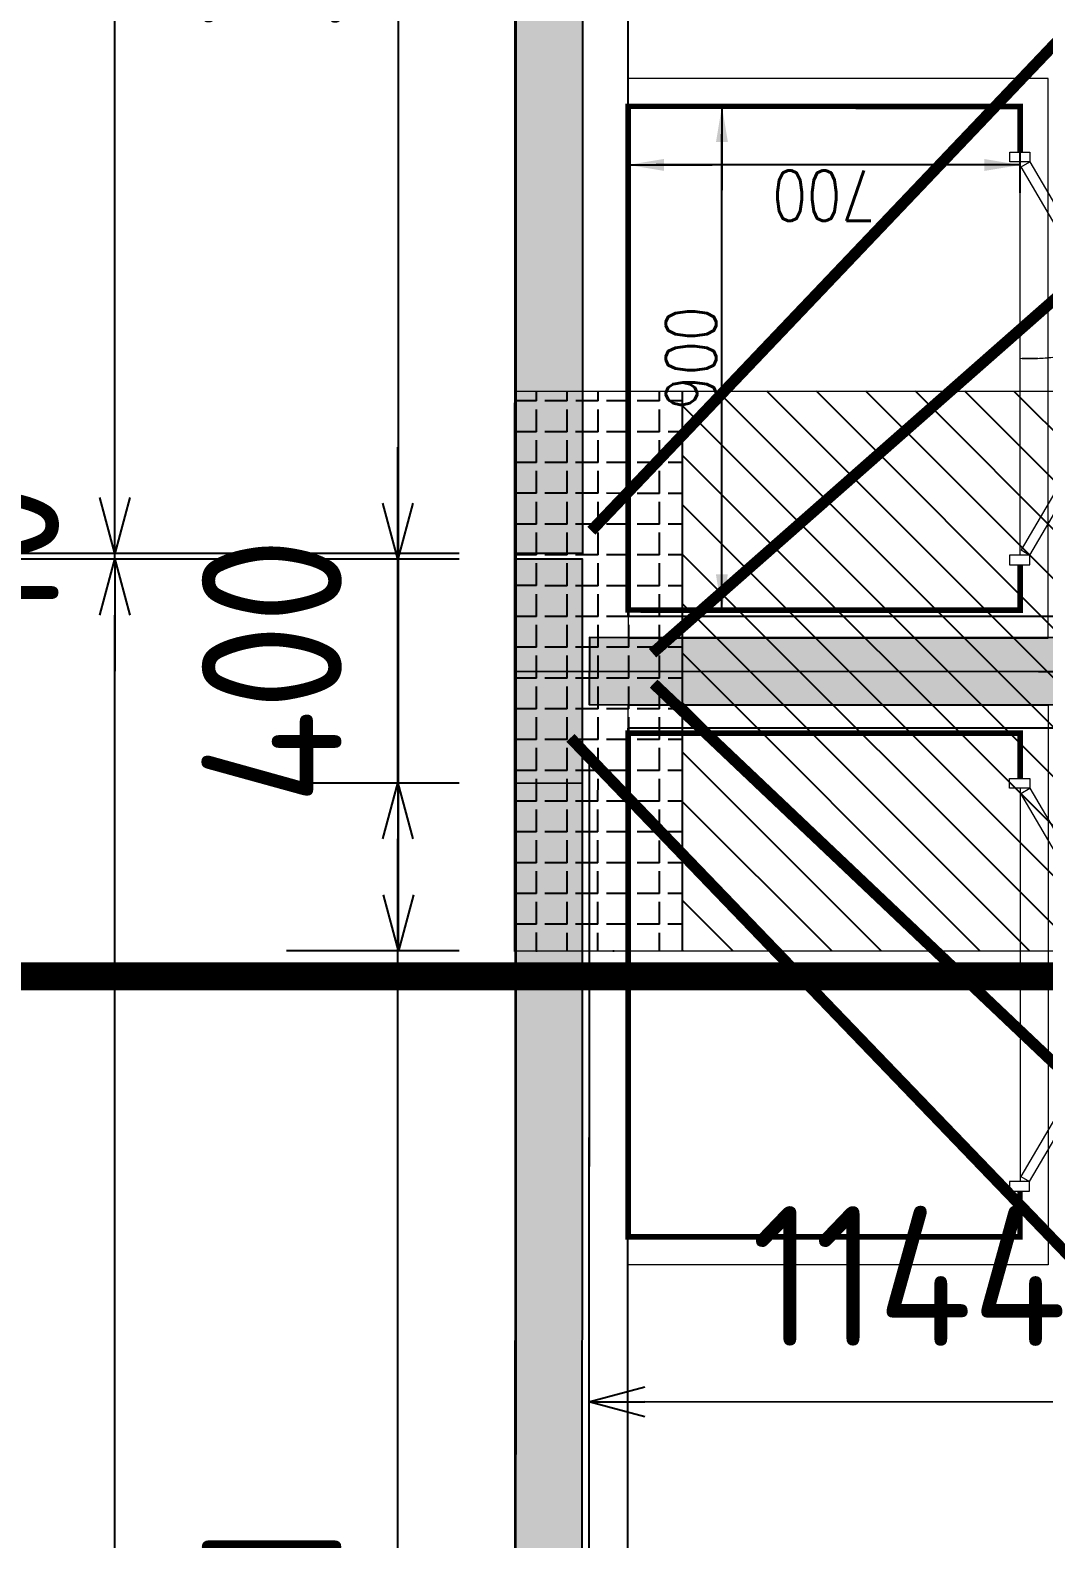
# Model space of a CAD drawing. Header units: centimetres. Extents: x -6122352 to 7132207, y -1694241 to 1947892.
# Drawn here: x 134102 to 135912, y -110022 to -107326 of the extents above; entities that cross this region are included whole.
import ezdxf

# ---------------------------------------------------------------- set-up
doc = ezdxf.new("R2010")
doc.units = ezdxf.units.CM
doc.header["$MEASUREMENT"] = 0
doc.header["$PDMODE"] = 66
doc.header["$PDSIZE"] = 100
for name, pattern in [('DASHED2', [0.375, 0.25, -0.125]), ('DU23023_KAA_00_XX_M2_TR_KPTB_0024$0$DU23023_KAA_00_XX_M2_TR_XRBS_0024$0$PHANTOM2', [1.25, 0.625, -0.125, 0.125, -0.125, 0.125, -0.125]), ('LTH-4G-M-XR-GROUND FLOOR PLAN$0$HIDDEN2', [0.1875, 0.125, -0.0625])]:
    doc.linetypes.add(name, pattern=pattern)
for name, color, linetype in [('00-MI-DIM', 7, 'Continuous'), ('@MI-FOOTINGS', 7, 'Continuous'), ('@MI-REF LAYER', 7, 'Continuous'), ('@MI-TYPE-01', 30, 'Continuous'), ('@MI-TYPE-02', 6, 'Continuous'), ('CTECH-Text 2.5mm', 2, 'Continuous')]:
    doc.layers.add(name, color=color, linetype=linetype)
for name, color, linetype, lineweight, true_color in [('08-Compound Wall-2', 6, 'Continuous', 25, 0xff00ff), ('23585-XR-AR-DAMAC PLOT LIMITS$0$1-End units', 7, 'Continuous', 5, 0xf8991e), ('23585-XR-AR-DAMAC PLOT LIMITS$0$1-Open Space', 7, 'Continuous', 5, 0x90cf5a)]:
    doc.layers.add(name, color=color, linetype=linetype, lineweight=lineweight, true_color=true_color)
doc.layers.add('A-ANNO-TEXT', color=3, linetype='Continuous', lineweight=25)
doc.layers.add('LTH-4G-M-XR-GROUND FLOOR PLAN$0$1717 X Water Tank Location_5B$0$00 Line 2', color=6, linetype='Continuous', lineweight=13)
doc.layers.add('LTH-4G-M-XR-GROUND FLOOR PLAN$0$PDF_Geometry', color=7, linetype='Continuous', true_color=0xcccccc)
doc.styles.add('DIMTEXT', font='romans.shx', dxfattribs={"width": 0.8})
doc.styles.add('Schueco-BEMSTIL', font='isocpeur.ttf', dxfattribs={"width": 0.9})
doc.dimstyles.new('DIM-25', dxfattribs={"dimscale": 25, "dimtxt": 2.5, "dimasz": 2.5, "dimexe": 1.25, "dimexo": 0.625, "dimgap": 1, "dimtad": 1, "dimdec": 0, "dimdsep": 46, "dimtxsty": 'DIMTEXT', "dimblk": 'AROW', "dimcen": 2.5, "dimse1": 1, "dimse2": 1, "dimclrd": 1, "dimclre": 1, "dimclrt": 2, "dimadec": 0, "dimazin": 0, "dimtfac": 1, "dimtdec": 0, "dimtmove": 0, "dimatfit": 3, "dimfxl": 1, "dimarcsym": 0})
doc.dimstyles.new('MI- JWC-TXT-2.5 MM', dxfattribs={"dimscale": 1.5, "dimtxt": 2.5, "dimasz": 1, "dimexe": 2, "dimexo": 1, "dimgap": 1, "dimtad": 1, "dimdec": 0, "dimdsep": 46, "dimtxsty": 'Schueco-BEMSTIL', "dimblk": 'OPEN30', "dimcen": 0, "dimdle": 2, "dimclrd": 140, "dimclre": 8, "dimclrt": 40, "dimadec": 0, "dimazin": 2, "dimtfac": 1, "dimtdec": 0, "dimtix": 1, "dimtmove": 2, "dimatfit": 3, "dimldrblk": 'OPEN', "dimfxl": 2, "dimlwd": -1, "dimlwe": -1, "dimarcsym": 0})

# ---------------------------------------------------------------- blocks, each defined once
blk = doc.blocks.new('23585-XR-AR-BOUNDARY WALLS AND SETBACKS')
at = {"layer": '08-Compound Wall-2'}
for points in [[(496545.2942134548, 2768939.473959669), (496562.9158801445, 2768923.328117771), (496568.9635689847, 2768929.928655439), (496573.0169715791, 2768934.352258272), (496577.0705717183, 2768938.776058423), (496581.1239700586, 2768943.199856612), (496585.1773700582, 2768947.623656611), (496589.2307700578, 2768952.047456612), (496593.2841700584, 2768956.471256611), (496597.3375700579, 2768960.895056612), (496601.3909715799, 2768965.318658272), (496607.5050130368, 2768971.991327045), (496589.8835430788, 2768988.137370344)], [(496625.2740415079, 2768955.710080148), (496607.652472918, 2768971.856213821), (496601.5384295653, 2768965.183542978), (496597.4850284178, 2768960.759941727), (496593.4316299396, 2768956.336143387), (496589.378229939, 2768951.912343387), (496585.3248299394, 2768947.488543387), (496581.2714299397, 2768943.064743388), (496577.2180299392, 2768938.640943387), (496573.1644282787, 2768934.217141576), (496569.111028418, 2768929.793541726), (496563.0633392305, 2768923.193003679), (496580.6844134554, 2768907.046559668)], [(496545.1596726904, 2768939.327125022), (496580.5492999988, 2768906.899099999), (496580.6844134551, 2768907.046559668)]]:
    blk.add_lwpolyline(points, dxfattribs=at)
blk = doc.blocks.new('A$C9d9485f6')
at = {"layer": 'A-ANNO-TEXT', "rotation": 312.4881850805905}
blk.add_blockref('23585-XR-AR-BOUNDARY WALLS AND SETBACKS', (-2377088.534775567, -1504219.252137818), dxfattribs=at)
blk = doc.blocks.new('23585-XR-AR-DAMAC PLOT LIMITS')
at = {"layer": '23585-XR-AR-DAMAC PLOT LIMITS$0$1-End units', "color": 251, "true_color": 0x636466}
for points in [[(496569.0373, 2768929.861099999), (496562.8545000004, 2768923.1131), (496545.1590999998, 2768939.3265), (496551.3422999997, 2768946.0747)], [(496586.7324999999, 2768913.647299999), (496580.5493000001, 2768906.8991), (496562.8545000004, 2768923.1131), (496569.0373, 2768929.861099999)]]:
    blk.add_lwpolyline(points, close=True, dxfattribs=at)
at = {"layer": '23585-XR-AR-DAMAC PLOT LIMITS$0$1-Open Space', "color": 251, "true_color": 0x636466}
blk.add_lwpolyline([(496562.8545000004, 2768923.1131), (496580.5493000001, 2768906.8991), (496578.5225, 2768904.6873), (496560.8280999996, 2768920.901699999), (496543.1322999997, 2768937.114499999), (496545.1590999998, 2768939.3265)], close=True, dxfattribs=at)
blk = doc.blocks.new('A$Cf093b529')
at = {"layer": 'A-ANNO-TEXT'}
blk.add_blockref('23585-XR-AR-DAMAC PLOT LIMITS', (-495391.9901121984, -2768603.441896566), dxfattribs=at)
blk = doc.blocks.new('AROW')
at = {"color": 1, "ltscale": 100}
for p, q in [((-1.455191522836685e-11, -1), (-1.455191522836685e-11, 1)), ((0, 0), (-3, 0))]:
    blk.add_line(p, q, dxfattribs=at)
blk.add_solid([(-1.279999999998836, 0.2133333333331393), (-1.279999999998836, -0.2133333333331393), (0, 0)], dxfattribs=at)
blk = doc.blocks.new('*D426')
at = {"layer": 'CTECH-Text 2.5mm', "color": 8, "lineweight": -2, "ltscale": 10, "transparency": 16777216}
blk.add_line((0.1000000000465661, -0.1673677310562148), (0.8999999999534338, -0.1673677310562148), dxfattribs=at)
at = {"layer": 'Defpoints', "color": 0, "ltscale": 10, "transparency": 16777216}
for p in [(0.05000000004656613, 2.504093572497368e-07), (0.9499999999534339, 4.757888382067517e-06), (0.9499999999534339, -0.1673677310562148)]:
    blk.add_point(p, dxfattribs=at)
at = {"layer": 'CTECH-Text 2.5mm', "color": 8, "lineweight": -2, "ltscale": 10, "transparency": 16777216, "xscale": 0.05, "yscale": 0.05, "zscale": 0.05, "rotation": 180}
blk.add_blockref('AROW', (0.05000000004656612, -0.1673677310562148), dxfattribs=at)
at = {"layer": 'CTECH-Text 2.5mm', "color": 8, "lineweight": -2, "ltscale": 10, "transparency": 16777216, "xscale": 0.05, "yscale": 0.05, "zscale": 0.05}
blk.add_blockref('AROW', (0.9499999999534339, -0.1673677310562148), dxfattribs=at)
at = {"layer": 'CTECH-Text 2.5mm', "color": 8, "ltscale": 10, "transparency": 16777216, "insert": (0.5, -0.1123677310562148), "char_height": 0.09, "attachment_point": 5, "style": 'DIMTEXT'}
blk.add_mtext('900', dxfattribs=at)
blk = doc.blocks.new('*D425')
at = {"layer": 'CTECH-Text 2.5mm', "color": 8, "lineweight": -2, "ltscale": 10, "transparency": 16777216}
blk.add_line((0.8453000504635987, -0.6499952435726302), (0.8453000504635986, -0.04999524211161797), dxfattribs=at)
at = {"layer": 'Defpoints', "color": 0, "ltscale": 10, "transparency": 16777216}
for p in [(0.8453000504635986, 4.757888382050682e-06), (0.9499999999534343, 4.757888382067519e-06), (0.9500035058008511, -0.6999952435726302)]:
    blk.add_point(p, dxfattribs=at)
at = {"layer": 'CTECH-Text 2.5mm', "color": 8, "lineweight": -2, "ltscale": 10, "transparency": 16777216, "xscale": 0.05, "yscale": 0.05, "zscale": 0.05}
for p, rotation in [((0.8453000504635986, 4.757888382050682e-06), 90), ((0.8453000504635987, -0.6999952435726302), 270)]:
    blk.add_blockref('AROW', p, dxfattribs=dict(at, rotation=rotation))
at = {"layer": 'CTECH-Text 2.5mm', "color": 8, "ltscale": 10, "transparency": 16777216, "insert": (0.7903000504635983, -0.3499952428421242), "char_height": 0.09, "attachment_point": 5, "rotation": 90, "style": 'DIMTEXT'}
blk.add_mtext('700', dxfattribs=at)
blk = doc.blocks.new('A$Cc8c38916')
at = {"color": 1, "true_color": 0xeb0000, "const_width": 0.003, "elevation": -6.17216293373952e-09}
blk.add_lwpolyline([(57.15008997090627, 1.311392617411911), (51.15008513635257, 1.311355125159025), (45.15008030406898, 1.311317634303123), (39.15007546951529, 1.311280142050236), (33.15008298226167, 1.311525223311037), (27.15007814980345, 1.311487732920796), (21.15007331589004, 1.311450240667909), (15.15006848296616, 1.311412750277668), (9.150063649402, 1.311375257559121), (0.0001499663339927793, 1.311356455553323), (0, 25.31137578934431), (9.150196256290656, 25.31138224620372), (15.1500536299427, 25.31128462171182), (21.15005846385611, 25.31132211489603), (27.15006329672178, 25.31135960528627), (33.15006813075161, 25.31139709753916), (39.15007296251133, 25.31143458886072), (45.15007779706502, 25.31147208111361), (51.1502177438233, 25.31136211240664), (57.15007511846488, 25.31126449117437), (66.30226173094707, 25.31146710645407), (66.30269427038729, 1.311435427051038)], close=True, dxfattribs=at)
blk = doc.blocks.new('A$Cbcaed180')
at = {"color": 1, "true_color": 0xeb0000, "const_width": 0.003, "elevation": -6.17216293373952e-09}
blk.add_lwpolyline([(57.15263062110171, 0.7364739454351366), (51.15262578800321, 0.7364403521642089), (45.15262095443904, 0.7364067570306361), (39.1526161218062, 0.7363731632940471), (33.15262363292277, 0.7366221407428384), (27.15261879982427, 0.7365885474719107), (21.15261396626011, 0.7365549518726766), (15.1526091331616, 0.7365213586017489), (9.152604299597442, 0.7364877634681761), (0, 0.7364508975297213), (0.000430768821388483, 24.73644554009661), (9.152617381419986, 24.73664221027866), (15.15247475588694, 24.73654069192708), (21.1526147024706, 24.73642682656646), (27.15261953696609, 24.73646042123437), (33.15262436913326, 24.73649401497096), (39.15262920316309, 24.73652761010453), (45.15263403579593, 24.73656120384112), (51.15263886982575, 24.73659479897469), (57.15249624382704, 24.73649327876046), (66.30269249947742, 24.7364937919192), (66.30267941812053, 0.7363393446430564)], close=True, dxfattribs=at)
blk = doc.blocks.new('RCC COPING')
at = {"layer": '@MI-TYPE-01', "transparency": 33554679}
h = blk.add_hatch(color=8, dxfattribs=at)
h.dxf.hatch_style = 1
h.paths.add_polyline_path([(60.00000000000364, 200), (-59.99999999999636, 200), (-59.99999999999636, -200), (60.00000000000364, -200)])
at = {"layer": '@MI-TYPE-01', "color": 30}
blk.add_lwpolyline([(-59.99999999999636, 200), (60.00000000000364, 200), (60.00000000000364, -200), (-59.99999999999636, -200)], close=True, dxfattribs=at)
blk = doc.blocks.new('31309MM')
at = {"layer": '@MI-TYPE-01', "transparency": 33554679}
h = blk.add_hatch(color=30, dxfattribs=at)
h.dxf.hatch_style = 1
h.paths.add_polyline_path([(0, 120.0000000000582), (5581.866123049753, 120.0000000000582), (5581.866123049753, 0), (0, 0)])
h.paths.add_polyline_path([(5591.866123044863, -1.164153218269348e-10), (12763.97374439728, -1.164153218269348e-10), (12763.97374439752, 120.0000000000582), (5591.866123044863, 120)])
h.paths.add_polyline_path([(12773.97374439193, 120), (18355.62019030144, 119.9999999999418), (18355.62019030168, -0.1500736206653528), (12773.97374439193, -0.1500736207235605)])
h.paths.add_polyline_path([(18365.71023449278, -0.1500736205489375), (23537.39638165059, -0.1500736205489375), (23537.39638165035, 119.9999999999418), (18365.71023449278, 119.9999999999418)])
h.paths.add_polyline_path([(23547.39638164593, 120), (30719.50400295644, 120), (30719.50400295644, -5.820766091346741e-11), (23547.39638164593, -5.820766091346741e-11)])
h.paths.add_polyline_path([(30729.50400295085, 0), (36309.33053738088, -5.820766091346741e-11), (36309.33053738088, 119.9999662167393), (30729.50400295109, 119.9999662167975)])
at = {"layer": '@MI-TYPE-01', "color": 30}
for points in [[(12773.97374439193, 120), (18355.62019030144, 119.9999999999418), (18355.62019030168, -0.1500736206653528), (12773.97374439193, -0.1500736207235605)], [(18365.71023449278, -0.1500736205489375), (23537.39638165059, -0.1500736205489375), (23537.39638165035, 119.9999999999418), (18365.71023449278, 119.9999999999418)]]:
    blk.add_lwpolyline(points, close=True, dxfattribs=at)
at = {"layer": '@MI-TYPE-01', "color": 240, "true_color": 0xed1f24, "rotation": 89.95700707059105}
blk.add_blockref('RCC COPING', (18155.66526869335, 59.99998310836963), dxfattribs=at)
blk = doc.blocks.new('A$Ceca04276')
at = {"layer": '@MI-TYPE-01', "color": 30, "rotation": 89.98971944707202}
blk.add_blockref('31309MM', (0.4863932078296784, 9.943239066810747), dxfattribs=at)
blk = doc.blocks.new('T1-FOOTING')
at = {"transparency": 33554679}
h = blk.add_hatch(dxfattribs=at)
h.set_pattern_fill('ANGLE', color=256, scale=500)
h.set_pattern_definition([(0, (0, 0), (0, 137.5), [100, -37.5]), (90, (0, 0), (-137.5, 8.419446744138054e-15), [100, -37.5])])
h.paths.add_polyline_path([(-500, -300.0000000000218), (499.9999999999964, -300.0000000000218), (499.9999999999964, -1.818989403545856e-11), (-500, -1.818989403545856e-11)])
h.paths.add_polyline_path([(-499.75, -299.7500000000218), (499.7499999999964, -299.7500000000218), (499.7499999999964, -0.2500000000181899), (-499.75, -0.2500000000181899)], flags=16)
h = blk.add_hatch(dxfattribs=at)
h.set_pattern_fill('ANGLE', color=8, scale=200)
h.set_pattern_definition([(0, (0, 0), (0, 55.00000000000001), [40, -15]), (90, (0, 0), (-55.00000000000001, 3.367778697655222e-15), [40, -15])])
h.paths.add_polyline_path([(500.0000000000025, -300.0000000000218), (500.0000000000035, -1.818989403545856e-11), (-500, -1.816147232602816e-11), (-499.9999999999989, -300.0000000000291)])
h = blk.add_hatch(dxfattribs=at)
h.set_pattern_fill('ANSI31', color=8, scale=500)
h.set_pattern_definition([(45, (0, 0), (-44.19417382415922, 44.19417382415922), [])])
h.paths.add_polyline_path([(500, -1000.000000000015), (500.0000000000025, -300.0000000000218), (-499.9999999999989, -300.000000000029), (-499.9999999999964, -1000.000000000011)])
at = {"layer": '@MI-TYPE-01', "color": 240, "linetype": 'DASHED2', "true_color": 0xed1f24}
blk.add_line((-500.0000000000073, -300.0000000000291), (499.9999999999964, -300.0000000000218), dxfattribs=at)
at = {"layer": '@MI-TYPE-01', "color": 240, "true_color": 0xed1f24, "const_width": 2.5}
blk.add_lwpolyline([(-500, -1.818989403545856e-11), (500.0000000000036, -1.818989403545856e-11), (500, -1000.000000000015), (-499.9999999999964, -1000.000000000011)], close=True, dxfattribs=at)
blk = doc.blocks.new('_Open30')
at = {"color": 0, "linetype": 'ByBlock', "lineweight": -2}
for p, q in [((-1, 0.26794919), (0, 0)), ((0, 0), (-1, -0.26794919)), ((0, 0), (-1, 0))]:
    blk.add_line(p, q, dxfattribs=at)
blk = doc.blocks.new('*D1296')
at = {"color": 8, "transparency": 16777216}
for p, q in [((-104.6870032860746, -23797.71563887077), (-919.3445929939952, -23797.71563887077)), ((-105.6814185596612, -29379.36199619898), (-919.344592993994, -29379.36199619898))]:
    blk.add_line(p, q, dxfattribs=at)
at = {"color": 140, "transparency": 16777216}
blk.add_line((-719.3445929939938, -29279.36199619898), (-719.344592993995, -23897.71563887077), dxfattribs=at)
at = {"layer": 'Defpoints', "color": 0, "transparency": 16777216}
for p in [(-719.3445929939951, -23797.71563887077), (-4.687003286074557, -23797.71563887077), (-5.681418559661211, -29379.36199619898)]:
    blk.add_point(p, dxfattribs=at)
at = {"color": 140, "transparency": 16777216, "xscale": 100, "yscale": 100, "zscale": 100}
for p, rotation in [((-719.3445929939951, -23797.71563887077), 90), ((-719.3445929939938, -29379.36199619898), 270)]:
    blk.add_blockref('_Open30', p, dxfattribs=dict(at, rotation=rotation))
at = {"color": 40, "transparency": 16777216, "insert": (-944.3445929940018, -26588.53881753487), "char_height": 250, "attachment_point": 5, "rotation": 90, "style": 'Schueco-BEMSTIL'}
blk.add_mtext('5582', dxfattribs=at)
blk = doc.blocks.new('_Open')
at = {"color": 0, "linetype": 'ByBlock', "lineweight": -2}
for p, q in [((-1, 0.1666666666666667), (0, 0)), ((-1, -0.1666666666666667), (0, 0)), ((0, 0), (-1, 0))]:
    blk.add_line(p, q, dxfattribs=at)
blk = doc.blocks.new('*D1297')
at = {"color": 140, "transparency": 16777216}
for p, q in [((-719.3445929988445, -23687.62559483986), (-719.3445929988445, -23587.62559483986)), ((-719.3445929988445, -23797.71563887077), (-719.3445929988445, -23787.62559483986)), ((-719.3445929988444, -23897.71563887077), (-719.3445929988444, -23997.71563887077))]:
    blk.add_line(p, q, dxfattribs=at)
at = {"color": 8, "transparency": 16777216}
for p, q in [((-104.6852053136292, -23787.62559483986), (-919.3445929988446, -23787.62559483986)), ((-104.6870032909238, -23797.71563887077), (-919.3445929988446, -23797.71563887077))]:
    blk.add_line(p, q, dxfattribs=at)
at = {"layer": 'Defpoints', "color": 0, "transparency": 16777216}
for p in [(-719.3445929988445, -23787.62559483986), (-4.687003290923728, -23797.71563887077), (-4.685205313629208, -23787.62559483986)]:
    blk.add_point(p, dxfattribs=at)
at = {"color": 140, "transparency": 16777216, "xscale": 100, "yscale": 100, "zscale": 100}
for p, rotation in [((-719.3445929988445, -23787.62559483986), 270), ((-719.3445929988445, -23797.71563887077), 90)]:
    blk.add_blockref('_Open30', p, dxfattribs=dict(at, rotation=rotation))
at = {"color": 40, "transparency": 16777216, "insert": (-944.3445929988511, -23792.67061685531), "char_height": 250, "attachment_point": 5, "rotation": 90, "style": 'Schueco-BEMSTIL'}
blk.add_mtext('10', dxfattribs=at)
blk = doc.blocks.new('*D1298')
at = {"color": 8, "transparency": 16777216}
for p, q in [((-103.7638274367344, -18615.93952975753), (-919.3445929939977, -18615.93952975753)), ((-104.685205308781, -23787.62559483986), (-919.3445929939966, -23787.62559483986))]:
    blk.add_line(p, q, dxfattribs=at)
at = {"color": 140, "transparency": 16777216}
blk.add_line((-719.3445929939965, -23687.62559483986), (-719.3445929939975, -18715.93952975753), dxfattribs=at)
at = {"layer": 'Defpoints', "color": 0, "transparency": 16777216}
for p in [(-719.3445929939976, -18615.93952975753), (-3.76382743673441, -18615.93952975753), (-4.685205308780947, -23787.62559483986)]:
    blk.add_point(p, dxfattribs=at)
at = {"color": 140, "transparency": 16777216, "xscale": 100, "yscale": 100, "zscale": 100}
for p, rotation in [((-719.3445929939976, -18615.93952975753), 90), ((-719.3445929939965, -23787.62559483986), 270)]:
    blk.add_blockref('_Open30', p, dxfattribs=dict(at, rotation=rotation))
at = {"color": 40, "transparency": 16777216, "insert": (-944.3445929940028, -21201.78256229869), "char_height": 250, "attachment_point": 5, "rotation": 90, "style": 'Schueco-BEMSTIL'}
blk.add_mtext('5172', dxfattribs=at)
blk = doc.blocks.new('*D1309')
at = {"color": 8, "transparency": 16777216}
for p, q in [((-104.4581189229958, -24197.71557338572), (-414.3153052969142, -24197.71557338572)), ((-105.3267747850342, -27388.74954191097), (-414.3153052969136, -27388.74954191097))]:
    blk.add_line(p, q, dxfattribs=at)
at = {"color": 140, "transparency": 16777216}
blk.add_line((-214.3153052969136, -27288.74954191097), (-214.3153052969142, -24297.71557338572), dxfattribs=at)
at = {"layer": 'Defpoints', "color": 0, "transparency": 16777216}
for p in [(-214.3153052969142, -24197.71557338572), (-4.458118922995798, -24197.71557338572), (-5.326774785034161, -27388.74954191097)]:
    blk.add_point(p, dxfattribs=at)
at = {"color": 140, "transparency": 16777216, "xscale": 100, "yscale": 100, "zscale": 100}
for p, rotation in [((-214.3153052969142, -24197.71557338572), 90), ((-214.3153052969135, -27388.74954191097), 270)]:
    blk.add_blockref('_Open30', p, dxfattribs=dict(at, rotation=rotation))
at = {"color": 40, "transparency": 16777216, "insert": (-439.3153052969211, -25793.23255764834), "char_height": 250, "attachment_point": 5, "rotation": 90, "style": 'Schueco-BEMSTIL'}
blk.add_mtext('3191', dxfattribs=at)
blk = doc.blocks.new('*D1310')
at = {"color": 140, "transparency": 16777216}
for p, q in [((-214.3153052969149, -23697.71563887077), (-214.315305296915, -23597.71563887077)), ((-214.3153052969148, -24197.7155733857), (-214.3153052969149, -23797.71563887077)), ((-214.3153052969148, -24297.7155733857), (-214.3153052969148, -24397.7155733857))]:
    blk.add_line(p, q, dxfattribs=at)
at = {"color": 8, "transparency": 16777216}
for p, q in [((-104.6870032860754, -23797.71563887077), (-414.315305296915, -23797.71563887077)), ((-104.4581189229963, -24197.7155733857), (-414.3153052969149, -24197.7155733857))]:
    blk.add_line(p, q, dxfattribs=at)
at = {"layer": 'Defpoints', "color": 0, "transparency": 16777216}
for p in [(-214.3153052969149, -23797.71563887077), (-4.687003286075369, -23797.71563887077), (-4.458118922996279, -24197.7155733857)]:
    blk.add_point(p, dxfattribs=at)
at = {"color": 140, "transparency": 16777216, "xscale": 100, "yscale": 100, "zscale": 100}
for p, rotation in [((-214.3153052969149, -23797.71563887077), 270), ((-214.3153052969148, -24197.7155733857), 90)]:
    blk.add_blockref('_Open30', p, dxfattribs=dict(at, rotation=rotation))
at = {"color": 40, "transparency": 16777216, "insert": (-439.3153052969216, -23997.71560612823), "char_height": 250, "attachment_point": 5, "rotation": 90, "style": 'Schueco-BEMSTIL'}
blk.add_mtext('400', dxfattribs=at)
blk = doc.blocks.new('*D1311')
at = {"color": 8, "transparency": 16777216}
for p, q in [((-103.8183149758764, -20606.50152562561), (-413.2810407792363, -20606.50152562561)), ((-104.8117136044239, -24497.71556937033), (-413.2810407792354, -24497.71556937033))]:
    blk.add_line(p, q, dxfattribs=at)
at = {"color": 140, "transparency": 16777216}
blk.add_line((-213.2810407792353, -24397.71556937033), (-213.2810407792362, -20706.50152562561), dxfattribs=at)
at = {"layer": 'Defpoints', "color": 0, "transparency": 16777216}
for p in [(-213.2810407792362, -20606.50152562561), (-3.81831497587636, -20606.50152562561), (-4.81171360442388, -24497.71556937033)]:
    blk.add_point(p, dxfattribs=at)
at = {"color": 140, "transparency": 16777216, "xscale": 100, "yscale": 100, "zscale": 100}
for p, rotation in [((-213.2810407792362, -20606.50152562561), 90), ((-213.2810407792353, -24497.71556937033), 270)]:
    blk.add_blockref('_Open30', p, dxfattribs=dict(at, rotation=rotation))
at = {"color": 40, "transparency": 16777216, "insert": (-438.2810407792421, -22552.10854749797), "char_height": 250, "attachment_point": 5, "rotation": 90, "style": 'Schueco-BEMSTIL'}
blk.add_mtext('3891', dxfattribs=at)
blk = doc.blocks.new('*D1628')
at = {"layer": '@MI-TYPE-02', "color": 8, "transparency": 16777216}
for p, q in [((387170.9462233739, -148229.246311699), (387170.9462233739, -149575.2038908631)), ((388314.7560019555, -148818.6886856809), (388314.7560019555, -149575.2038908631))]:
    blk.add_line(p, q, dxfattribs=at)
at = {"layer": '@MI-TYPE-02', "color": 140, "transparency": 16777216}
blk.add_line((388214.7560019555, -149375.2038908631), (387270.9462233739, -149375.2038908631), dxfattribs=at)
at = {"layer": 'Defpoints', "color": 0, "transparency": 16777216}
for p in [(387170.9462233739, -148129.246311699), (388314.7560019555, -148718.6886856809), (387170.9462233739, -149375.2038908631)]:
    blk.add_point(p, dxfattribs=at)
at = {"layer": '@MI-TYPE-02', "color": 140, "transparency": 16777216, "xscale": 100, "yscale": 100, "zscale": 100, "rotation": 180}
blk.add_blockref('_Open30', (387170.9462233739, -149375.2038908631), dxfattribs=at)
at = {"layer": '@MI-TYPE-02', "color": 140, "transparency": 16777216, "xscale": 100, "yscale": 100, "zscale": 100}
blk.add_blockref('_Open30', (388314.7560019555, -149375.2038908631), dxfattribs=at)
at = {"layer": '@MI-TYPE-02', "color": 40, "transparency": 16777216, "insert": (387742.8511126647, -149150.2038908631), "char_height": 250, "attachment_point": 5, "style": 'Schueco-BEMSTIL'}
blk.add_mtext('1144', dxfattribs=at)
blk = doc.blocks.new('*D1644')
at = {"layer": '@MI-TYPE-02', "color": 8, "transparency": 16777216}
for p, q in [((387170.9462233739, -148229.246311699), (387170.9462233739, -150119.0528726887)), ((393248.8916448068, -148229.8358348997), (393248.8916448068, -150119.0528726887))]:
    blk.add_line(p, q, dxfattribs=at)
at = {"layer": '@MI-TYPE-02', "color": 140, "transparency": 16777216}
blk.add_line((393148.8916448068, -149919.0528726887), (387270.9462233739, -149919.0528726887), dxfattribs=at)
at = {"layer": 'Defpoints', "color": 0, "transparency": 16777216}
for p in [(387170.9462233739, -148129.246311699), (393248.8916448068, -148129.8358348997), (387170.9462233739, -149919.0528726887)]:
    blk.add_point(p, dxfattribs=at)
at = {"layer": '@MI-TYPE-02', "color": 140, "transparency": 16777216, "xscale": 100, "yscale": 100, "zscale": 100, "rotation": 180}
blk.add_blockref('_Open30', (387170.9462233739, -149919.0528726887), dxfattribs=at)
at = {"layer": '@MI-TYPE-02', "color": 140, "transparency": 16777216, "xscale": 100, "yscale": 100, "zscale": 100}
blk.add_blockref('_Open30', (393248.8916448068, -149919.0528726887), dxfattribs=at)
at = {"layer": '@MI-TYPE-02', "color": 40, "transparency": 16777216, "insert": (390209.9189340904, -149694.0528726887), "char_height": 250, "attachment_point": 5, "style": 'Schueco-BEMSTIL'}
blk.add_mtext('6078', dxfattribs=at)
blk = doc.blocks.new('M3 REF WITH TABLES')
at = {"color": 1}
for points, const_width in [([(150.205946641101, 128.4317175084725), (146.4893651941093, 128.0285748476163), (123.299064669176, 102.7194816619158), (121.3066007388406, 104.5475220000371), (123.299064669176, 102.7194816619158), (105.6650739989127, 83.47435318119824), (105.5925103422487, 79.76300930185243)], 0.02), ([(105.6338306668913, 79.72770859859884), (109.2086976068676, 79.97943194070831), (132.3993642927962, 105.2881896141917), (134.3918017754331, 103.4601204502396), (132.3993642927962, 105.2881896141917), (150.0336333931773, 124.5330629702657), (150.2403631185298, 128.4117747554556)], 0.02), ([(87.86787457211176, 95.81188497133553), (92.86501128558302, 96.00174896838143), (102.6517930580885, 87.05814857548103), (102.9057066669338, 87.3314173198305), (102.6517930580885, 87.05814857548103), (105.0104215574102, 84.87076360313222), (105.357417878462, 79.83010087162256)], 0.01999999999999999), ([(123.1694853362278, 63.45067354431376), (123.0178463357151, 68.55267091607675), (113.2548615192645, 77.52224241802469), (113.50494668592, 77.79901910852641), (113.2548615192645, 77.52224241802469), (110.8701254921616, 79.68113461043686), (105.6050441093394, 79.55266998056322)], 0.02)]:
    blk.add_lwpolyline(points, dxfattribs=dict(at, const_width=const_width))
blk = doc.blocks.new('A$C105233b1')
at = {"layer": 'LTH-4G-M-XR-GROUND FLOOR PLAN$0$1717 X Water Tank Location_5B$0$00 Line 2', "color": 8, "linetype": 'Continuous'}
blk.add_lwpolyline([(0.8683480295585468, -0.6999956521904096, 0.009999999999999998, 0.009999999999999998, 0), (0.9500035058008507, -0.69999524357263, 0.009999999999999998, 0.009999999999999998, 0), (0.9499999999534339, 4.757894203066826e-06, 0.009999999999999998, 0.009999999999999998, 0), (0.05000000004656613, 2.504093572497368e-07, 0.009999999999999998, 0.009999999999999998, 0), (0.05000350577756763, -0.6999997495440766, 0.009999999999999998, 0.009999999999999998, 0), (0.1308480319567025, -0.6999993450008333, 0, 0, 0)], format="xyseb", dxfattribs=at)
at = {"layer": 'LTH-4G-M-XR-GROUND FLOOR PLAN$0$PDF_Geometry', "color": 8, "lineweight": 5}
for points in [[(1.000003756256774, -0.7499949933262542), (1, 5.008303560316563e-06), (0, 0), (3.756256774067879e-06, -0.7499999997671694), (1.000003756256774, -0.7499949933262542)], [(0.1480355319799855, -0.6999992586788721), (0.8511605295352638, -0.6999957382795401)]]:
    blk.add_lwpolyline(points, dxfattribs=at)
for points in [[(0.1480356180109084, -0.7171867598081008), (0.1480354380328208, -0.6812492597964592), (0.1308479380095378, -0.6812493458855897), (0.1308481179876253, -0.7171868458972313)], [(0.8511606156826019, -0.7171832383610308), (0.8511604355880991, -0.6812457383493893), (0.8683479356113821, -0.6812456522602588), (0.8683481155894697, -0.7171831522719003)], [(0.4512238400056958, -0.8951855450868607), (0.4605987617978826, -0.8795604981132783), (0.1574105398030952, -0.7015617128345184), (0.1480356180109084, -0.7171867598081008)], [(0.5479741765884683, -0.8951850605080836), (0.5385990983340889, -0.8795601074816659), (0.8417855374282226, -0.7015582852764055), (0.8511606156826019, -0.7171832383610308)]]:
    blk.add_lwpolyline(points, close=True, dxfattribs=at)
at = {"layer": 'LTH-4G-M-XR-GROUND FLOOR PLAN$0$PDF_Geometry', "color": 8, "linetype": 'LTH-4G-M-XR-GROUND FLOOR PLAN$0$HIDDEN2', "lineweight": 5}
for centre, start, end in [((0.1480356180109084, -0.7171867598081008), 327.1409788454905, 2.802411848283426), ((0.8511606156826019, -0.7171832383610308), 177.1981623972044, 212.8595974648633)]:
    blk.add_arc(centre, 0.3515773961808322, start, end, dxfattribs=at)
at = {"layer": 'CTECH-Text 2.5mm', "ltscale": 10}
dim = blk.add_linear_dim(base=(0.9499999999534339, -0.1673677310562148), p1=(0.05000000004656613, 2.504093572497368e-07), p2=(0.9499999999534339, 4.757888382067517e-06), dimstyle='DIM-25', override={"dimscale": 1, "dimtxt": 0.09, "dimasz": 0.05, "dimgap": 0.01, "dimlfac": 1000, "dimclrd": 8, "dimclre": 8, "dimclrt": 8}, dxfattribs=at)
dim.commit()
dim.dimension.update_dxf_attribs({"geometry": '*D426', "text_midpoint": (0.5, -0.1123677310562148)})
dim = blk.add_linear_dim(base=(0.8453000504635986, 4.757888382050682e-06), p1=(0.9500035058008507, -0.69999524357263), p2=(0.9499999999534339, 4.757888382067517e-06), angle=90, dimstyle='DIM-25', override={"dimscale": 1, "dimtxt": 0.09, "dimasz": 0.05, "dimgap": 0.01, "dimlfac": 1000, "dimclrd": 8, "dimclre": 8, "dimclrt": 8}, dxfattribs=at)
dim.commit()
dim.dimension.update_dxf_attribs({"geometry": '*D425', "text_midpoint": (0.7903000504635983, -0.3499952428421242)})
blk = doc.blocks.new('A$Ceb9e94c1')
at = {"color": 1, "true_color": 0xeb0000, "const_width": 0.002999999999999999, "elevation": -6.17216293373952e-09}
blk.add_lwpolyline([(57.15008996985853, 0.0001124751288443804), (51.1500851358287, 7.498310878872871e-05), (45.15008030319586, 3.749225288629532e-05), (39.15007546870038, 2.328306436538696e-10), (33.15008298167959, 0.000245081027969718), (27.15007814904675, 0.0002075911033898592), (21.15007331501693, 0.0001700981520116329), (15.15006848284975, 0.0001326084602624178), (9.150063649285585, 9.511574171483517e-05), (0.0001499662175774574, 7.631350308656693e-05), (-4.656612873077393e-10, 24.00009564729407), (9.150196255650371, 24.00010210438631), (15.150053629186, 24.00000447989441), (21.15005846368149, 24.00004197331145), (27.15006329584867, 24.0000794630032), (33.15006812987849, 24.00011695548892), (39.15007296251133, 24.00015444681048), (45.15007779700682, 24.00019193906337), (51.15021774265915, 24.0000819703564), (57.15007511759177, 23.99998434912413), (66.30226173065603, 24.00018696463667), (66.30269426945597, 0.0001552847679704428)], close=True, dxfattribs=at)
at = {"linetype": 'Continuous', "rotation": 269.9993782157927}
blk.add_blockref('A$C105233b1', (66.10217123432085, 23.94018276804127, -6.172162596109466e-09), dxfattribs=at)
blk = doc.blocks.new('A$C626fc766')
at = {"color": 1, "true_color": 0xeb0000, "const_width": 0.003, "elevation": -6.17216293373952e-09}
blk.add_lwpolyline([(57.15263062110171, 0.000134600792080164), (51.15262578800321, 0.000101007055491209), (45.15262095443904, 6.741238757967949e-05), (39.1526161218062, 3.381865099072456e-05), (33.15262363292277, 0.0002827958669513464), (27.15261879982427, 0.0002492028288543224), (21.15261396626011, 0.0002156072296202183), (15.1526091331616, 0.0001820139586925507), (9.152604299597442, 0.0001484188251197338), (0, 0.0001115526538342237), (0.000430768821388483, 24.00010619545355), (9.152617381419986, 24.00030286540277), (15.15247475588694, 24.00020134728402), (21.1526147024706, 24.0000874819234), (27.15261953696609, 24.00012107659131), (33.15262436913326, 24.00015467009507), (39.15262920316309, 24.00018826546147), (45.15263403579593, 24.00022185896523), (51.15263886982575, 24.00025545433164), (57.15249624382704, 24.00015393341891), (66.30269249947742, 24.00015444681048), (66.30267941812053, 0)], close=True, dxfattribs=at)
at = {"linetype": 'Continuous', "xscale": -1, "rotation": 90.00056989643812}
blk.add_blockref('A$C105233b1', (0.2005497105419636, 23.9401103714481, -6.172163554871989e-09), dxfattribs=at)
blk = doc.blocks.new('T1-PARTITION PLAN')
at = {"layer": '@MI-FOOTINGS', "color": 240, "true_color": 0xed1f24, "rotation": 89.98995376478538}
blk.add_blockref('T1-FOOTING', (-5.882815275806934, -23997.71537387747), dxfattribs=at)
at = {"layer": '@MI-TYPE-02', "xscale": -1, "rotation": 359.9795117387576}
blk.add_blockref('A$Ceca04276', (-7.324294468271546, -42163.27897696203), dxfattribs=at)
for base, p1, p2, picture, middle in [((-719.3445929939976, -18615.93952975753), (-4.685205308780946, -23787.62559483985), (-3.763827436734409, -18615.93952975752), '*D1298', (-944.3445929940028, -21201.78256229869)), ((-213.2810407792362, -20606.50152562561), (-4.811713604423878, -24497.71556937032), (-3.818314975876358, -20606.5015256256), '*D1311', (-438.2810407792421, -22552.10854749797)), ((-719.3445929988445, -23787.62559483986), (-4.687003290923727, -23797.71563887076), (-4.685205313629206, -23787.62559483985), '*D1297', (-944.3445929988511, -23792.67061685531)), ((-214.3153052969149, -23797.71563887077), (-4.458118922996277, -24197.71557338569), (-4.687003286075367, -23797.71563887076), '*D1310', (-439.3153052969216, -23997.71560612823)), ((-719.3445929939951, -23797.71563887077), (-5.681418559661209, -29379.36199619896), (-4.687003286074555, -23797.71563887077), '*D1296', (-944.3445929940018, -26588.53881753487)), ((-214.3153052969142, -24197.71557338572), (-5.326774785034159, -27388.74954191095), (-4.458118922995796, -24197.71557338571), '*D1309', (-439.3153052969211, -25793.23255764834))]:
    dim = blk.add_linear_dim(base=base, p1=p1, p2=p2, angle=90, dimstyle='MI- JWC-TXT-2.5 MM')
    dim.commit()
    dim.dimension.update_dxf_attribs({"geometry": picture, "text_midpoint": middle})
blk = doc.blocks.new('G10-REAR PARTITION LEFT EXTD')
at = {"layer": '@MI-TYPE-02'}
h = blk.add_hatch(color=256, dxfattribs=at)
h.dxf.hatch_style = 1
h.paths.add_polyline_path([(6078.158566976199, 59.41009820616455), (0.2131455432972871, 59.99962140695425), (-0.2131455432972871, -59.99962140695425), (6077.732275889604, -60.58914460774395)])
blk.add_lwpolyline([(6078.158566976199, 59.41009820616455), (0.2131455432972871, 59.99962140695425), (-0.2131455432972871, -59.99962140695425), (6077.732275889604, -60.58914460774395)], close=True, dxfattribs=at)
at = {"layer": '@MI-TYPE-02', "color": 0}
for base, p1, picture, middle in [((-0.2131455432972871, -1305.957200571109), (1143.596633038251, -649.4419953888864), '*D1628', (571.6917437474476, -1080.957200571109)), ((-0.2131455432972871, -1849.806182396744), (6077.732275889546, -60.58914460774395), '*D1644', (3038.759565173124, -1624.806182396744))]:
    dim = blk.add_linear_dim(base=base, p1=p1, p2=(-0.2131455432972871, -59.99962140695425), angle=180, dimstyle='MI- JWC-TXT-2.5 MM', dxfattribs=at)
    dim.commit()
    dim.dimension.update_dxf_attribs({"geometry": picture, "text_midpoint": middle, "insert": (-387171.1593689172, 148069.246690292)})

msp = doc.modelspace()

# ---------------------------------------------------------------- linework, layer by layer
at = {"layer": '00-MI-DIM', "color": 94, "linetype": 'DU23023_KAA_00_XX_M2_TR_KPTB_0024$0$DU23023_KAA_00_XX_M2_TR_XRBS_0024$0$PHANTOM2', "ltscale": 10, "const_width": 50}
msp.add_lwpolyline([(260309.9189226572, -108805.8686643877), (260310.2308019535, -109016.4614570426), (22420.43537031771, -109016.4614570426), (22416.8683191289, -108770.3331112078)], dxfattribs=at)
at = {"layer": '@MI-REF LAYER', "color": 1, "const_width": 20}
for points in [[(135076.1643577973, -84528.83623004785), (138591.436504872, -88085.56020057149), (138606.6667247583, -101343.3448379435), (138979.6825879666, -101346.0081423231), (138606.6667247583, -101343.3448379435), (138586.7661888608, -104560.0800436669), (135104.0788398919, -108220.6231794577)], [(201236.1275741825, -108465.1678461482), (198428.5180595563, -105996.8018946519), (164101.5578268371, -105990.6781291357), (164103.7941047549, -103286.6738779284), (164101.5578268371, -105990.6781291357), (137999.2097425181, -105986.021595068), (135213.3952181072, -108439.3002809508)], [(135215.2733148882, -108493.6140143085), (137815.5043152656, -110959.7520932033), (172142.4644557046, -110966.3724896829), (172140.1890573549, -113670.3767080544), (172142.4644557046, -110966.3724896829), (198244.8124698791, -110971.4066636707), (201244.6677290262, -108504.0172100007)], [(135056.6106294059, -132418.8283496678), (138716.4791375943, -128860.9168737141), (138736.4738177444, -115603.1385655824), (139109.4906134307, -115600.609312313), (138736.4738177444, -115603.1385655824), (138717.72928323, -112386.3964155419), (135066.7535628195, -108590.614359385)]]:
    msp.add_lwpolyline(points, dxfattribs=at)

# ---------------------------------------------------------------- block references
at = {"layer": '@MI-REF LAYER', "xscale": 1000, "yscale": 1000, "zscale": 1000}
msp.add_blockref('A$C9d9485f6', (-23958.95045533385, 48155.57226163784), dxfattribs=at)
for name, p, rotation in [('A$Cf093b529', (-891608.7329339073, 539022.7201118186), 312.4882903633292), ('M3 REF WITH TABLES', (5073.57098191743, -84448.84299303715), 312.4882889992022)]:
    msp.add_blockref(name, p, dxfattribs=dict(at, rotation=rotation))
at = {"layer": '@MI-REF LAYER', "color": 10}
for name, p, xscale, yscale, zscale, rotation in [('A$Cc8c38916', (201276.5723185714, -83172.47680699904, 6.172162933739522e-06), 1000, 1000, 1000, 179.9898026791866), ('A$Ceb9e94c1', (201276.2283228724, -84483.75690863615, 6.172162933739522e-06), 1000.000000000001, 1000.000000000001, 1000.000000000001, 179.9898026784156), ('A$Cbcaed180', (134964.9895669966, -133208.5883198979, 6.172162933739522e-06), 1000, 1000, 1000, 359.9898398935451), ('A$C626fc766', (134965.0095227127, -132472.2489700342, 6.172162933739522e-06), 1000, 1000, 1000, 359.9898398956657)]:
    msp.add_blockref(name, p, dxfattribs=dict(at, xscale=xscale, yscale=yscale, zscale=zscale, rotation=rotation))
at = {"layer": '@MI-TYPE-01'}
msp.add_blockref('T1-PARTITION PLAN', (134972.7248993057, -84473.54866049667), dxfattribs=at)
at = {"layer": '@MI-TYPE-02', "color": 0, "rotation": 359.9811633183237}
msp.add_blockref('G10-REAR PARTITION LEFT EXTD', (135100.365825384, -108471.2002682268), dxfattribs=at)

doc.saveas('drawing.dxf')
